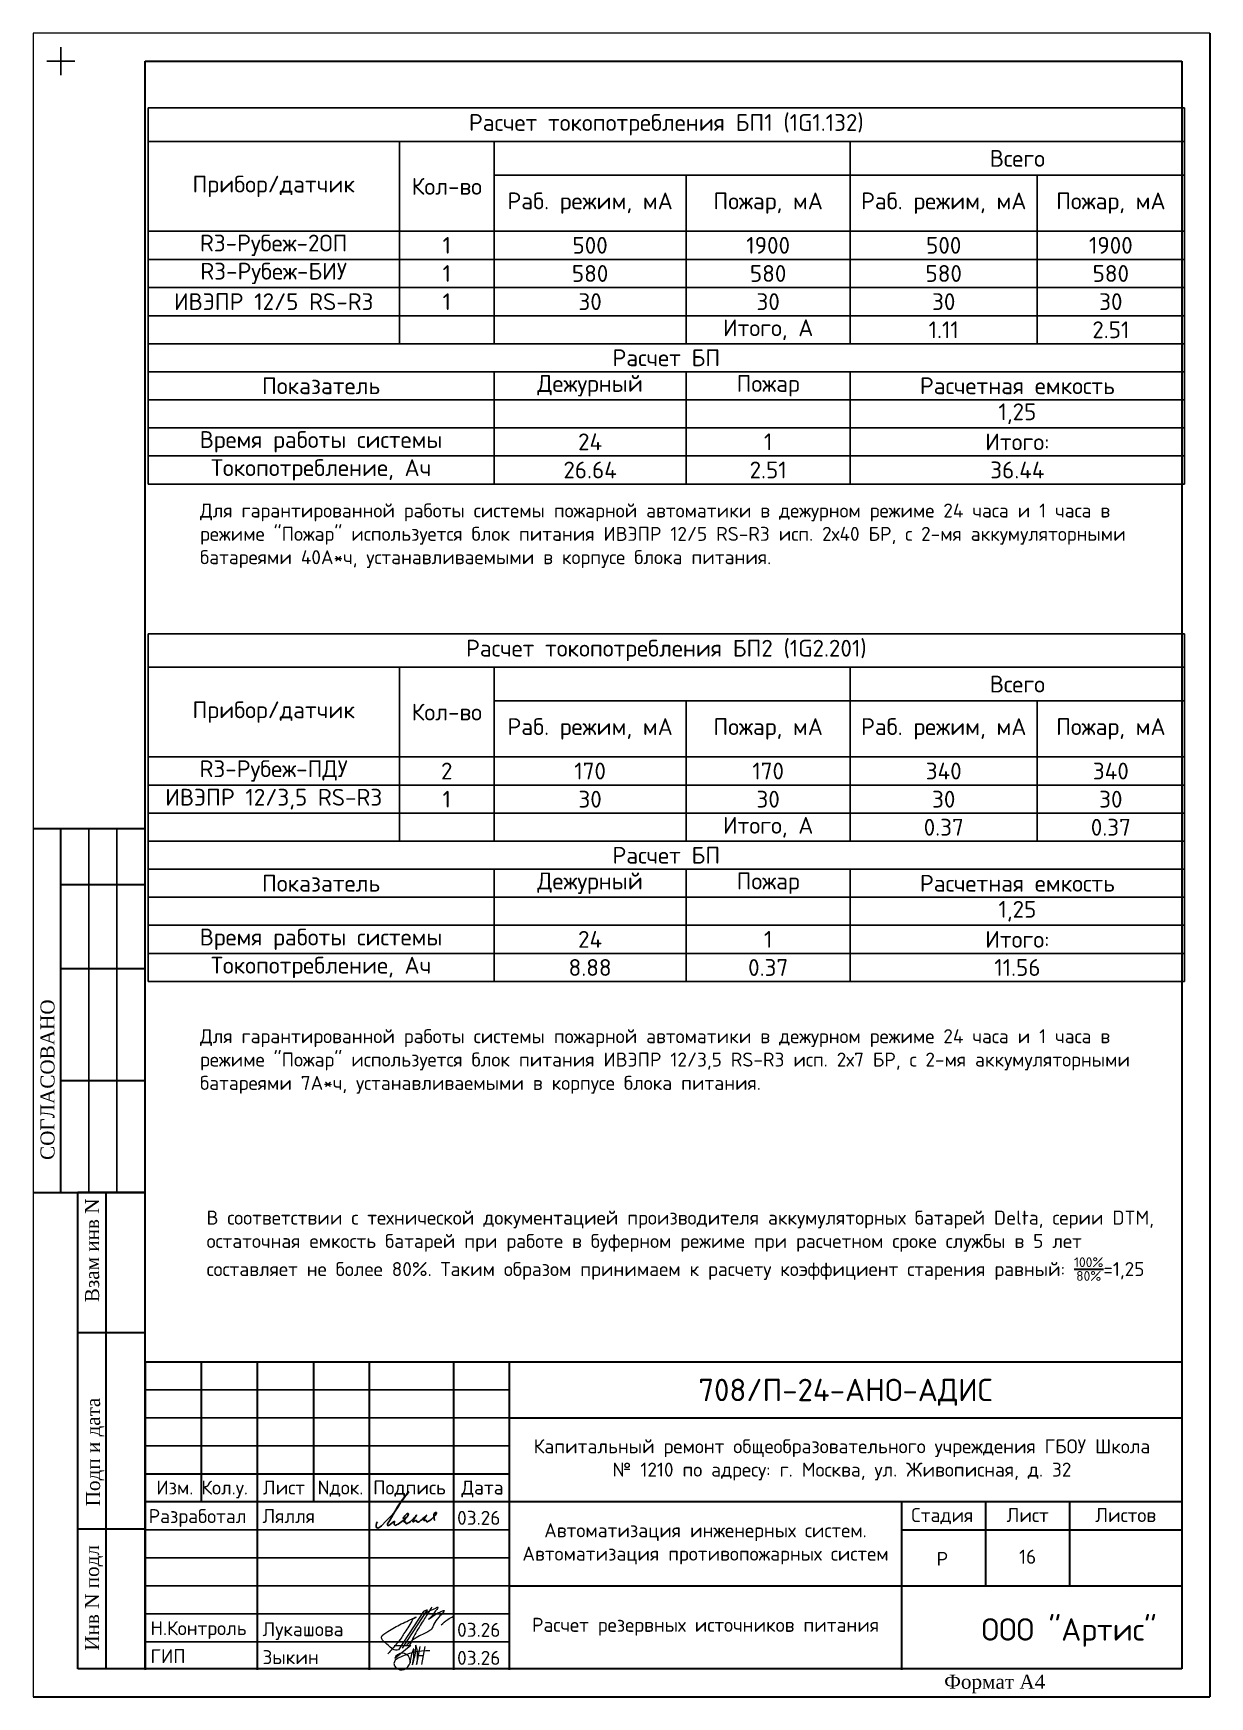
# Paper-space layout 'Сх5' of a CAD drawing. Header units: millimetres. Extents: x 2504 to 2714, y 858 to 1155.
# The model-space entities are those that its viewports show. They can reach past a viewport. Long polylines and large blocks are cut down to what shows.
import ezdxf
from ezdxf import colors
from ezdxf.entities.mleader import LeaderData, LeaderLine
from ezdxf.enums import TextEntityAlignment as Align
from ezdxf.math import Vec2, Vec3

# ---------------------------------------------------------------- set-up
doc = ezdxf.new("R2010")
doc.units = ezdxf.units.MM
for name, color, linetype, lineweight in [('RC-Выноски', 7, 'Continuous', 0), ('АР_текст', 250, 'Continuous', 40), ('Основная сплош', 7, 'Continuous', 30), ('Текст', 7, 'Continuous', 30)]:
    doc.layers.add(name, color=color, linetype=linetype, lineweight=lineweight)
doc.layers.add('TEXT1', color=7, linetype='Continuous')
doc.layers.add('Основная', color=7, linetype='Continuous')
doc.layers.add('Вспомог-я', color=123, linetype='Continuous', plot=False)
doc.layers.add('ОФ_подписи', color=5, linetype='Continuous', lineweight=13, true_color=0x0000ff)
doc.layers.add('Подписи', color=5, linetype='Continuous', lineweight=18, true_color=0x0000ff)
doc.styles.add('ICOCPEUR', font='isocpeur.ttf', dxfattribs={"height": 250})
doc.styles.add('PDF ISOCPEUR', font='isocpeur.ttf')
doc.styles.add('RubezhCAD', font='isocpeur.ttf')
doc.styles.add('TIMES', font='times.ttf')

# ---------------------------------------------------------------- blocks, each defined once
blk = doc.blocks.new('*U26')
at = {"layer": 'Вспомог-я', "ltscale": 100}
for points in [[(493, 29450), (493, 28950)], [(243, 29200), (743, 29200)]]:
    blk.add_lwpolyline(points, dxfattribs=at)
at = {"layer": 'Основная'}
for p, q in [((993, 9000), (993, 15500)), ((1493, 9000), (1493, 15500))]:
    blk.add_line(p, q, dxfattribs=at)
at = {"layer": 'Основная сплош'}
for p, q in [((21000, 29700), (0, 29700)), ((0, 29700), (0, 0)), ((21000, 29700), (21000, 0)), ((2000, 500), (2000, 29200)), ((2000, 29200), (20500, 29200)), ((20500, 29200), (20500, 500)), ((0, 15500), (1993, 15500)), ((493, 9000), (493, 15500)), ((493, 14500), (1993, 14500)), ((493, 13000), (1993, 13000)), ((493, 11000), (1993, 11000)), ((0, 9000), (1993, 9000)), ((793, 500), (793, 9000)), ((793, 6500), (793, 9000)), ((793, 9000), (1993, 9000)), ((1993, 9000), (793, 9000)), ((1293, 9000), (1293, 500)), ((1993, 6500), (793, 6500)), ((793, 500), (793, 3000)), ((793, 3000), (1993, 3000)), ((2000, 500), (793, 500)), ((20500, 500), (2000, 500)), ((0, 0), (21000, 0))]:
    blk.add_line(p, q, dxfattribs=at)
at = {"layer": 'Текст', "style": 'TIMES'}
for s, p in [('СОГЛАСОВАНО', (379, 9584)), ('Взам инв N', (1176, 7044)), ('Подп и дата', (1193, 3400)), ('Инв N подл', (1174, 822))]:
    blk.add_text(s, height=250, rotation=90, dxfattribs=at).set_placement(p)
blk.add_text('Формат А4', height=250, dxfattribs=at).set_placement((16261, 143))
blk = doc.blocks.new('*T2741')
at = {"color": 0, "linetype": 'ByBlock', "lineweight": -2, "transparency": 16777216}
for p, q in [((0, 0), (18500, 0)), ((0, 0), (0, -6714)), ((18500, 0), (18500, -6714)), ((0, -600), (18500, -600)), ((4485, -600), (4485, -4210)), ((6176, -600), (6176, -4210)), ((12534, -600), (12534, -4210)), ((6176, -1200), (18500, -1200)), ((9603, -1200), (9603, -4210)), ((15870, -1200), (15870, -4210)), ((0, -2200), (18500, -2200)), ((0, -2703), (18500, -2703)), ((0, -3206), (18500, -3206)), ((0, -3710), (18500, -3710)), ((0, -4210), (18500, -4210)), ((0, -4710), (18500, -4710)), ((6176, -4710), (6176, -6714)), ((9603, -4710), (9603, -6714)), ((12534, -4710), (12534, -6714)), ((0, -5210), (18500, -5210)), ((0, -5710), (18500, -5710)), ((0, -6212), (18500, -6212)), ((0, -6714), (18500, -6714))]:
    blk.add_line(p, q, dxfattribs=at)
at = {"color": 0, "transparency": 16777216, "char_height": 300, "attachment_point": 5, "style": 'RubezhCAD'}
for s, insert, width in [('Расчет токопотребления БП1 (1G1.132)', (9250, -300), 18400), ('Всего', (15517, -900), 5866.19), ('Прибор/датчик', (2242, -1400), 4384.86), ('Кол-во', (5331, -1400), 1591.54), ('Раб. режим, мА', (7890, -1700), 3326.4), ('Пожар, мА', (11068, -1700), 2831), ('Раб. режим, мА', (14202, -1700), 3235.9), ('Пожар, мА', (17185, -1700), 2530.29), ('{\\C256;R3-Рубеж-2ОП}', (2242, -2452), 4384.86), ('1', (5331, -2452), 1591.54), ('{\\C256;R3-}Рубеж-БИУ', (2242, -2955), 4384.86), ('1', (5331, -2955), 1591.54), ('\\A1;ИВЭПР 12/5 RS-R3', (2242, -3458), 4384.86), ('1', (5331, -3458), 1591.54)]:
    blk.add_mtext(s, dxfattribs=dict(at, insert=insert, width=width))
at = {"transparency": 16777216, "char_height": 300, "attachment_point": 5, "style": 'RubezhCAD'}
for s, insert, width in [('500', (7890, -2452), 3326.4), ('1900', (11068, -2452), 2831), ('500', (14202, -2452), 3235.9), ('1900', (17185, -2452), 2530.29), ('580', (7890, -2955), 3326.4), ('580', (11068, -2955), 2831), ('580', (14202, -2955), 3235.9), ('580', (17185, -2955), 2530.29), ('30', (7890, -3458), 3326.4), ('30', (11068, -3458), 2831), ('30', (14202, -3458), 3235.9), ('30', (17185, -3458), 2530.29), ('Итого, А', (11068, -3960), 2831), ('1.11', (14202, -3960), 3235.9), ('2.51', (17185, -3960), 2530.29), ('Расчет БП', (9250, -4460), 18400), ('Показатель', (3088, -4960), 6076.4), ('Дежурный', (7890, -4960), 3326.4), ('Пожар', (11068, -4960), 2831), ('Расчетная емкость', (15517, -4960), 5866.19), ('1,25', (15517, -5460), 5866.19), ('Время работы системы', (3088, -5961), 6076.4), ('24', (7890, -5961), 3326.4), ('1', (11068, -5961), 2831), ('Итого:', (15517, -5961), 5866.19), ('Токопотребление, Ач', (3088, -6463), 6076.4), ('26.64', (7890, -6463), 3326.4), ('2.51', (11068, -6463), 2831), ('36.44', (15517, -6463), 5866.19)]:
    blk.add_mtext(s, dxfattribs=dict(at, insert=insert, width=width))
blk = doc.blocks.new('П_Зыкин')
at = {"layer": 'ОФ_подписи', "color": 152, "ltscale": 100, "true_color": 0x0061c2, "transparency": 33554687}
for p, q in [((142, 249), (62, -174)), ((102, 37), (218, 37)), ((258, 249), (178, -174))]:
    blk.add_line(p, q, dxfattribs=at)
blk.add_lwpolyline([(-462, 273), (-74, 273), (-446, -30)], dxfattribs=at)
for centre, radius, start, end in [((-271, -94), 186, 314.2393, 159.9348), ((345, -1372), 1523, 88.8758, 117.8788), ((1109, -252), 1204, 158.7593, 174.231), ((-1024, 224), 1068, 337.8144, 2.8859), ((-849, 72), 852, 342.8308, 7.4815), ((-9, 182), 4.48, 8.9691, 155.6551), ((-643, 22), 732, 344.4555, 20.462), ((-318, -169), 151, 108.7568, 173.4251), ((-287, -115), 185, 191.5358, 322.3512)]:
    blk.add_arc(centre, radius, start, end, dxfattribs=at)
blk = doc.blocks.new('П_Лукашова')
at = {"layer": 'ОФ_подписи', "color": 152, "true_color": 0x0061c2}
for p, q in [((221, 339), (-221, -339)), ((286, 371), (-156, -307)), ((283, 370), (218, 338))]:
    blk.add_line(p, q, dxfattribs=at)
for points in [[(366, 415), (236, 213), (85, -37), (-50, -300)], [(221, 301), (344, 360), (434, 401), (475, 416), (464, 395), (420, 336), (342, 232), (310, 203), (337, 221), (420, 283), (490, 322), (558, 352), (576, 358), (491, 240), (403, 113), (374, 49), (360, 20)], [(-221, -339), (-276, -344), (-368, -289), (-446, -221), (-505, -166), (-522, -116), (-412, -16), (-295, 56), (-173, 120), (-49, 179), (33, 216), (87, 237), (52, 221), (11, 167), (-59, 51), (-126, -52), (-177, -132), (-256, -231), (-409, -409)], [(360, 20), (294, -18), (203, -65), (91, -124), (-73, -248)], [(530, 102), (646, 199), (748, 254)]]:
    blk.add_spline(points, degree=3, dxfattribs=at)
blk = doc.blocks.new('A$C11203D1A')
at = {"layer": 'Подписи', "lineweight": 25}
blk.add_lwpolyline([(0.24, 1.11), (0.09, 0.86), (0, 0.47), (0.01, 0.27), (0.06, 0.09), (0.17, 0.01), (0.33, 0), (0.53, 0.07), (0.73, 0.22), (0.94, 0.41), (1.81, 1.26), (2.64, 2.1), (3.19, 2.76), (3.8, 3.63), (4.42, 4.6), (5, 5.4), (5.39, 5.96), (5.72, 6.46), (5.82, 6.46), (5.73, 6.31), (4.71, 5.11), (3.82, 3.76), (2.71, 1.9), (2.36, 1.31), (2.15, 0.93), (2.05, 0.72), (2.04, 0.6), (2.04, 0.49), (2.07, 0.44), (2.13, 0.41), (2.22, 0.43), (2.34, 0.53), (2.48, 0.65), (2.83, 0.93), (3.1, 1.12), (3.23, 1.19), (3.28, 1.19), (3.29, 1.16), (3.26, 1.06), (3.23, 0.9), (3.22, 0.77), (3.24, 0.65), (3.26, 0.58), (3.34, 0.52), (3.42, 0.48), (3.54, 0.51), (3.66, 0.56), (3.92, 0.66), (4.17, 0.85), (4.57, 1.16), (4.82, 1.36), (5, 1.53), (5.18, 1.68), (5.48, 1.96), (5.64, 2.15), (5.74, 2.33), (5.75, 2.44), (5.75, 2.53), (5.69, 2.57), (5.6, 2.58), (5.49, 2.54), (5.33, 2.4), (5.12, 2.18), (4.99, 1.99), (4.9, 1.86), (4.85, 1.74), (4.87, 1.66), (4.92, 1.62), (5.03, 1.65), (5.11, 1.72), (5.21, 1.79), (5.24, 1.81), (5.28, 1.82), (5.31, 1.82), (5.32, 1.79), (5.26, 1.69), (5.19, 1.61), (5.11, 1.47), (5.03, 1.34), (4.98, 1.25), (4.97, 1.17), (4.97, 1.09), (5.01, 1.05), (5.05, 1.06), (5.1, 1.11), (5.14, 1.13), (5.2, 1.13), (5.23, 1.07), (5.27, 0.94), (5.32, 0.85), (5.35, 0.8), (5.43, 0.77), (5.52, 0.78), (5.61, 0.84), (5.88, 1), (6.13, 1.19), (6.42, 1.46), (6.68, 1.7), (6.94, 1.94), (7.06, 2.08), (7.22, 2.28), (7.23, 2.3), (7.23, 2.31), (7.2, 2.31), (7.18, 2.28), (7.15, 2.24), (6.76, 1.63), (6.67, 1.45), (6.59, 1.3), (6.56, 1.22), (6.56, 1.16), (6.57, 1.11), (6.6, 1.08), (6.65, 1.1), (6.7, 1.13), (6.79, 1.19), (6.88, 1.26), (6.99, 1.31), (7.07, 1.35), (7.18, 1.36), (7.23, 1.33), (7.27, 1.28), (7.28, 1.18), (7.28, 1.12), (7.3, 1.08), (7.34, 1.04), (7.38, 1.02), (7.45, 1.01), (7.52, 1.04), (7.6, 1.09), (7.73, 1.19), (7.93, 1.34), (8.13, 1.48), (8.36, 1.7), (8.65, 1.95), (8.78, 2.07), (8.9, 2.16), (8.98, 2.23), (9.03, 2.27), (9.04, 2.29), (9.02, 2.3), (8.99, 2.29), (8.97, 2.25), (8.92, 2.16), (8.7, 1.81), (8.57, 1.61), (8.52, 1.53), (8.51, 1.43), (8.53, 1.37), (8.56, 1.33), (8.6, 1.33), (8.66, 1.35), (8.72, 1.39), (8.76, 1.41), (8.86, 1.4), (8.93, 1.37), (8.94, 1.31), (8.96, 1.22), (8.98, 1.14), (9.02, 1.1), (9.08, 1.07), (9.17, 1.1), (9.24, 1.14), (9.33, 1.2), (9.56, 1.37), (9.86, 1.59), (10.18, 1.87), (10.41, 2.09), (10.57, 2.29), (10.72, 2.51), (10.76, 2.62), (10.77, 2.7), (10.75, 2.75), (10.68, 2.79), (10.58, 2.76), (10.5, 2.69), (10.38, 2.54), (10.32, 2.41), (10.31, 2.25), (10.32, 2.09), (10.33, 1.85), (10.35, 1.7), (10.37, 1.58), (10.4, 1.47), (10.47, 1.37)], dxfattribs=at)
blk = doc.blocks.new('Штамп')
at = {"layer": 'Основная'}
for p, q in [((-18500, 5000), (-12000, 5000)), ((-12000, 4500), (-18500, 4500)), ((-18500, 4000), (-12000, 4000)), ((-12000, 2500), (-18500, 2500)), ((-18500, 2000), (-12000, 2000)), ((-12000, 1500), (-18500, 1500)), ((-12000, 1000), (-18500, 1000)), ((-18500, 500), (-12000, 500))]:
    blk.add_line(p, q, dxfattribs=at)
at = {"layer": 'Основная сплош'}
for p, q in [((-18500, 5500), (0, 5500)), ((-18500, 5500), (-18500, 0)), ((-17500, 5500), (-17500, 3000)), ((-16500, 0), (-16500, 5500)), ((-15500, 5500), (-15500, 3000)), ((-14500, 0), (-14500, 5500)), ((-13000, 5500), (-13000, 0)), ((-12000, 0), (-12000, 5500)), ((-12000, 4500), (0, 4500)), ((-18500, 3500), (-12000, 3500)), ((0, 3000), (-18500, 3000)), ((-5000, 3000), (-5000, 0)), ((-3500, 3000), (-3500, 1500)), ((-2000, 3000), (-2000, 1500)), ((-5000, 2500), (0, 2500)), ((-12000, 1500), (0, 1500))]:
    blk.add_line(p, q, dxfattribs=at)
at = {"transparency": 33554687, "xscale": 100, "yscale": 100, "zscale": 100}
blk.add_blockref('A$C11203D1A', (-14379, 2533), dxfattribs=at)
at = {"layer": 'ОФ_подписи', "color": 5}
for name, p, xscale, yscale, zscale in [('П_Лукашова', (-13755, 700), 1.010226427429054, 1.010226427429054, 1.010226427429054), ('П_Зыкин', (-13706, 228), 0.7621923841183493, 0.7621923841183493, 0.7621923841183493)]:
    blk.add_blockref(name, p, dxfattribs=dict(at, xscale=xscale, yscale=yscale, zscale=zscale))
at = {"transparency": 33554687, "insert": (-8500, 2250), "char_height": 250, "width": 7000, "attachment_point": 5, "style": 'PDF ISOCPEUR'}
blk.add_mtext('Автоматизация инженерных систем. Автоматизация противопожарных систем', dxfattribs=at)
at = {"layer": 'АР_текст', "color": 7, "transparency": 33554687, "insert": (-2009, 668), "char_height": 400, "width": 7750, "attachment_point": 5, "style": 'RubezhCAD'}
blk.add_mtext('{\\C0;ООО "Артис"}', dxfattribs=at)
at = {"layer": 'Текст', "color": 0, "style": 'RubezhCAD'}
blk.add_text('708/П-24-АНО-АДИС', height=400, dxfattribs=at).set_placement((-6000, 4798), align=Align.CENTER)
at = {"layer": 'Текст', "linetype": 'Continuous', "style": 'RubezhCAD'}
for s, p in [('Изм.', (-18302, 3131)), ('Кол.у.', (-17500, 3131)), ('Лист', (-16402, 3131)), ('Nдок.', (-15424, 3131)), ('Подпись', (-14434, 3131)), ('Дата', (-12857, 3131))]:
    blk.add_text(s, height=250, dxfattribs=at).set_placement(p)
at = {"layer": 'Текст', "style": 'ICOCPEUR'}
for s, p in [('Разработал', (-18441, 2620)), ('Лялля', (-16408, 2622)), ('03.26', (-12934, 2590)), ('Н.Контроль', (-18407, 620)), ('Лукашова', (-16408, 602)), ('03.26', (-12934, 590)), ('ГИП', (-18407, 120)), ('Зыкин', (-16408, 102)), ('03.26', (-12934, 90))]:
    blk.add_text(s, height=250, dxfattribs=at).set_placement(p)
at = {"layer": 'Текст', "color": 7, "linetype": 'Continuous', "style": 'RubezhCAD'}
for s, p in [('Стадия', (-4273, 2640)), ('Лист', (-2750, 2640)), ('Листов', (-1000, 2640))]:
    blk.add_text(s, height=250, dxfattribs=at).set_placement(p, align=Align.CENTER)
at = {"layer": 'Текст', "color": 7, "style": 'RubezhCAD'}
blk.add_text('Р', height=250, dxfattribs=at).set_placement((-4273, 1857), align=Align.CENTER)
at = {"layer": 'Текст', "ltscale": 100, "insert": (-6063, 3750), "char_height": 250, "attachment_point": 5, "style": 'RubezhCAD'}
blk.add_mtext_dynamic_manual_height_columns('\\pi-3.125;Капитальный ремонт общеобразовательного учреждения ГБОУ Школа{\\H1.25x; }\\P№ 1210 по адресу: г. Москва, ул. Живописная, д. 32{\\H1.21604x; }\\P', width=11832.53, gutter_width=1250, heights=[1893], dxfattribs=at)
at = {"layer": 'Текст', "ltscale": 100, "style": 'RubezhCAD'}
blk.add_attdef('ЛИСТОВ', text='', height=250, dxfattribs=at).set_placement((-1000, 1857), align=Align.CENTER)
at = {"layer": 'Текст', "ltscale": 100, "style": 'TIMES'}
blk.add_attdef('НАЗВАНИЕ', text='', height=250, dxfattribs=at).set_placement((-8500, 750), align=Align.MIDDLE_CENTER)
blk = doc.blocks.new('*T2740')
at = {"color": 0, "linetype": 'ByBlock', "lineweight": -2, "transparency": 16777216}
for p, q in [((0, 0), (18500, 0)), ((0, 0), (0, -6211)), ((18500, 0), (18500, -6211)), ((0, -600), (18500, -600)), ((4485, -600), (4485, -3706)), ((6176, -600), (6176, -3706)), ((12534, -600), (12534, -3706)), ((6176, -1200), (18500, -1200)), ((9603, -1200), (9603, -3706)), ((15870, -1200), (15870, -3706)), ((0, -2200), (18500, -2200)), ((0, -2703), (18500, -2703)), ((0, -3206), (18500, -3206)), ((0, -3706), (18500, -3706)), ((0, -4206), (18500, -4206)), ((6176, -4206), (6176, -6211)), ((9603, -4206), (9603, -6211)), ((12534, -4206), (12534, -6211)), ((0, -4706), (18500, -4706)), ((0, -5206), (18500, -5206)), ((0, -5709), (18500, -5709)), ((0, -6211), (18500, -6211))]:
    blk.add_line(p, q, dxfattribs=at)
at = {"color": 0, "transparency": 16777216, "char_height": 300, "attachment_point": 5, "style": 'RubezhCAD'}
for s, insert, width in [('Расчет токопотребления БП2 (1G2.201)', (9250, -300), 18400), ('Всего', (15517, -900), 5866.19), ('Прибор/датчик', (2242, -1400), 4384.86), ('Кол-во', (5331, -1400), 1591.54), ('Раб. режим, мА', (7890, -1700), 3326.4), ('Пожар, мА', (11068, -1700), 2831), ('Раб. режим, мА', (14202, -1700), 3235.9), ('Пожар, мА', (17185, -1700), 2530.29), ('{\\C256;R3-Рубеж-ПДУ}', (2242, -2452), 4384.86), ('2', (5331, -2452), 1591.54), ('\\A1;ИВЭПР 12/3,5 RS-R3', (2242, -2955), 4384.86), ('1', (5331, -2955), 1591.54)]:
    blk.add_mtext(s, dxfattribs=dict(at, insert=insert, width=width))
at = {"transparency": 16777216, "char_height": 300, "attachment_point": 5, "style": 'RubezhCAD'}
for s, insert, width in [('170', (7890, -2452), 3326.4), ('170', (11068, -2452), 2831), ('340', (14202, -2452), 3235.9), ('340', (17185, -2452), 2530.29), ('30', (7890, -2955), 3326.4), ('30', (11068, -2955), 2831), ('30', (14202, -2955), 3235.9), ('30', (17185, -2955), 2530.29), ('Итого, А', (11068, -3456), 2831), ('0.37', (14202, -3456), 3235.9), ('0.37', (17185, -3456), 2530.29), ('Расчет БП', (9250, -3956), 18400), ('Показатель', (3088, -4456), 6076.4), ('Дежурный', (7890, -4456), 3326.4), ('Пожар', (11068, -4456), 2831), ('Расчетная емкость', (15517, -4456), 5866.19), ('1,25', (15517, -4956), 5866.19), ('Время работы системы', (3088, -5457), 6076.4), ('24', (7890, -5457), 3326.4), ('1', (11068, -5457), 2831), ('Итого:', (15517, -5457), 5866.19), ('Токопотребление, Ач', (3088, -5960), 6076.4), ('8.88', (7890, -5960), 3326.4), ('0.37', (11068, -5960), 2831), ('11.56', (15517, -5960), 5866.19)]:
    blk.add_mtext(s, dxfattribs=dict(at, insert=insert, width=width))

msp = doc.modelspace()

# ---------------------------------------------------------------- linework, layer by layer
at = {"color": 0, "ltscale": 100, "transparency": 33554687}
msp.add_lwpolyline([(453056.4, 24507.7), (453056.4, 26007.7), (453056.4, 27007.7), (453056.4, 27507.7), (453056.4, 29007.7), (453056.4, 30007.7)], dxfattribs=at)
at = {"color": 0, "transparency": 33554687}
msp.add_lwpolyline([(434556.4, 24507.7), (436556.4, 24507.7), (438556.4, 24507.7), (440056.4, 24507.7), (441056.4, 24507.7), (448056.4, 24507.7), (453056.4, 24507.7)], dxfattribs=at)

# ---------------------------------------------------------------- block references
for name, p in [('*T2741', (434606.4, 52374.2)), ('*T2740', (434606.4, 42987.9))]:
    msp.add_blockref(name, p)
at = {"layer": 'Основная', "ltscale": 100}
msp.add_blockref('*U26', (432556.4, 24007.7), dxfattribs=at)
at = {"layer": 'Основная'}
msp.add_blockref('Штамп', (453056.4, 24487), dxfattribs=at)

# ---------------------------------------------------------------- texts
at = {"layer": 'TEXT1', "insert": (450306.4, 26507.4), "char_height": 250, "width": 1500, "attachment_point": 5, "style": 'ICOCPEUR'}
msp.add_mtext('{\\C0;16}', dxfattribs=at)
at = {"layer": 'TEXT1', "transparency": 33554687, "insert": (444556.4, 25257.7), "char_height": 250, "width": 7000, "attachment_point": 5, "style": 'ICOCPEUR'}
msp.add_mtext('\\A1;{\\C0;Расчет резервных источников питания}', dxfattribs=at)
at = {"layer": 'Текст', "char_height": 250, "attachment_point": 1, "style": 'RubezhCAD'}
for s, heights, insert in [('{\\C7;Для гарантированной работы системы пожарной автоматики в дежурном режиме 24 часа и 1 часа в режиме "Пожар" используется блок питания ИВЭПР 12/5 RS-R3 исп. 2х40 БР, с 2-мя аккумуляторными батареями 40А*ч, устанавливаемыми в корпусе блока питания.}', [2013.5], (435533.3, 45312.1)), ('{\\C7;Для гарантированной работы системы пожарной автоматики в дежурном режиме 24 часа и 1 часа в режиме "Пожар" используется блок питания ИВЭПР 12/3,5 RS-R3 исп. 2х7 БР, с 2-мя аккумуляторными батареями 7А*ч, устанавливаемыми в корпусе блока питания.}', [2013.5], (435533.3, 35925.8)), ('\\A1;{\\C7;В соответствии с технической документацией производителя аккумуляторных батарей Delta, серии DTM, остаточная емкость батарей при работе в буферном режиме при расчетном сроке службы в 5 лет составляет не более 80%. Таким образом принимаем к расчету коэффициент старения равный: \\H0.7x;\\S100%/80%;\\H1.42857x;=1,25}', [0], (435651, 32686.5))]:
    msp.add_mtext_dynamic_manual_height_columns(s, width=17348.78, gutter_width=12.5, heights=heights, dxfattribs=dict(at, insert=insert))

# ---------------------------------------------------------------- leaders
at = {"layer": 'RC-Выноски', "linetype": 'Continuous', "ltscale": 15}
ml = msp.add_multileader_mtext('Standard', dxfattribs=at)
ml.set_content('Оборудование по разделу\\P708/П-24-АНО-АПС ', color=256, style='ICOCPEUR')
ml.set_leader_properties()
ml.build(insert=Vec2(0, 0))
ml.multileader.update_dxf_attribs({"has_text_frame": 1, "text_left_attachment_type": 6, "text_right_attachment_type": 6, "dogleg_length": 2, "arrow_head_size": 400, "scale": 100})
ctx = ml.context
ctx.base_point, ctx.scale, ctx.char_height, ctx.arrow_head_size, ctx.landing_gap_size, ctx.plane_origin = Vec3(-57083.2, 53277.5), 100, 250, 400, 100, Vec3(-593344.8, 18370.6)
ctx.left_attachment, ctx.right_attachment = 6, 6
notes = []
notes.append((ctx, [(0, (1, 1, 0), (-57283.2, 53277.5), (1, 0), 200, [(1, [(-60986.9, 50407.5), (-60026.2, 51803.4)], 0, [])])]))
ctx.mtext.insert, ctx.mtext.width, ctx.mtext.flow_direction = Vec3(-56983.2, 53577.5), 6966.32, 5
ml = msp.add_multileader_mtext('Standard', dxfattribs=at)
ml.set_content('Оборудование по разделу\\P708/П-24-АНО-АПС ', color=256, style='ICOCPEUR')
ml.set_leader_properties()
ml.build(insert=Vec2(0, 0))
ml.multileader.update_dxf_attribs({"has_text_frame": 1, "text_left_attachment_type": 6, "text_right_attachment_type": 6, "dogleg_length": 2, "arrow_head_size": 400, "scale": 100})
ctx = ml.context
ctx.base_point, ctx.scale, ctx.char_height, ctx.arrow_head_size, ctx.landing_gap_size, ctx.plane_origin = Vec3(-11806.1, 49358.3), 100, 250, 400, 100, Vec3(-548067.8, 15371.6)
ctx.left_attachment, ctx.right_attachment = 6, 6
notes.append((ctx, [(0, (1, 1, 0), (-12006.1, 49358.3), (1, 0), 200, [(1, [(-17314.1, 51436.1), (-15052.5, 51686.1)], 0, [])])]))
ctx.mtext.insert, ctx.mtext.width, ctx.mtext.flow_direction = Vec3(-11706.1, 49658.3), 6966.32, 5
for ctx, leaders in notes:
    for number, flags, end, landing, length, lines in leaders:
        leader = LeaderData()
        leader.index, (leader.has_last_leader_line, leader.has_dogleg_vector, leader.attachment_direction) = number, flags
        leader.last_leader_point, leader.dogleg_vector, leader.dogleg_length = Vec3(end), Vec3(landing), length
        for number, points, colour, breaks in lines:
            line = LeaderLine()
            line.index, line.vertices, line.color, line.breaks = number, Vec3.list(points), colors.encode_raw_color(colour), breaks
            leader.lines.append(line)
        ctx.leaders.append(leader)

psp = doc.layouts.new('Сх5')

# ---------------------------------------------------------------- viewports
at = {"layer": 'Defpoints', "view_target_point": (404885.07, 43374.16)}
psp.add_viewport(center=(2609.2, 1006.06), size=(210, 297), view_center_point=(38171.34, -4516.48), view_height=29700, dxfattribs=at)

doc.saveas('drawing.dxf')
